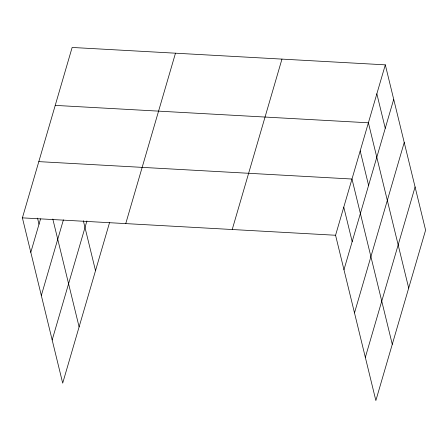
<?xml version="1.0" encoding="UTF-8"?>
<svg xmlns="http://www.w3.org/2000/svg" width="448" height="448" viewBox="0 0 448 448"><rect width="100%" height="100%" fill="white"/><g stroke="black" fill="none" stroke-linecap="round" stroke-linejoin="round"><path stroke-width="0.67" d="M109.547 222.617L62.692 383.152L22.4 217.862L72.139 47.454L385.308 64.848L425.6 230.138L375.861 400.546L335.569 235.256L385.308 64.848M30.8 252.325L40.572 218.854M41.328 295.501L63.403 219.85M52.17 339.976L86.918 220.926M125.748 223.602L175.482 53.194M232.221 229.516L281.96 59.108M343.969 269.724L393.708 99.316M354.497 312.894L404.23 142.486M365.338 357.375L415.078 186.967M55.227 105.392L368.396 122.791L408.688 288.075M38.814 161.627L351.982 179.026L392.274 344.31M22.4 217.862L335.569 235.256M376.852 93.817L385.252 128.285M360.192 150.909L368.592 185.371M343.778 207.138L352.178 241.606M83.35 220.769L95.519 270.682M52.808 219.027L79.106 326.917M37.526 218.126L39.01 224.207"/></g></svg>
